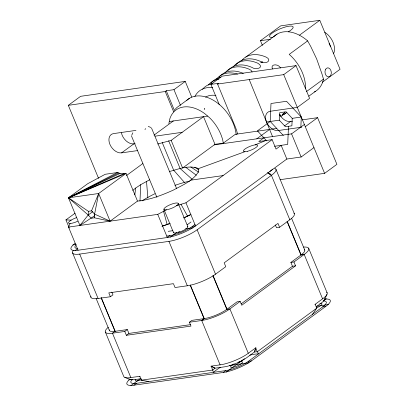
<?xml version="1.0" encoding="UTF-8"?>
<svg xmlns="http://www.w3.org/2000/svg" width="406" height="406" viewBox="0 0 406 406"><rect width="100%" height="100%" fill="white"/><g stroke="black" fill="none" stroke-linecap="round" stroke-linejoin="round"><path stroke-width="0.61" d="M139.979 201.143L140.679 184.694L149.753 179.716M117.461 172.53L68.467 197.808L79.921 225.467L88.198 215.007L88.356 211.308L68.467 197.808L87.681 183.73L105.215 174.275L117.461 172.53L120.09 173.403L126.053 173.428L137.507 201.087C149.971 199.848 161.842 195.24 173.195 190.165C182.274 185.243 193.119 180.914 198.534 171.601L198.58 169.556L197.265 168.069C188.161 165.191 178.488 169.018 169.688 171.479M94.431 217.794L94.593 214.094L98.648 193.51L126.053 173.428L68.467 197.808L88.198 215.007L91.233 218.25L94.431 217.794L110.102 221.163L137.507 201.087M283.317 135.472L270.208 121.475L270.995 103.5L286.534 101.287L301.293 117.045L300.836 127.585M279.287 120.181L279.617 112.711L286.078 111.787L292.213 118.339L291.889 125.814L285.423 126.733L279.287 120.181L266.519 122.003L249.213 79.551M288.483 126.433L287.702 144.404L274.557 146.282M134.787 194.9L135.705 188.029L140.679 184.694M168.83 123.551L169.947 118.461A34.332 23.213 53.8 0 1 204.609 113.523L209.582 117.745A34.332 23.213 53.8 0 1 222.787 140.273L223.264 143.14L214.982 144.323L182.614 168.033L171.159 140.38L203.523 116.664L214.982 144.323M273.598 36.936A34.49 23.32 53.8 0 1 306.474 39.895L307.647 40.884L310.763 46.528L316.665 58.941L321.928 73.796L323.475 79.104L323.212 80.297A34.49 23.32 53.8 0 1 314.457 91.898M88.356 211.308L91.553 210.856L98.648 193.51L68.467 197.808L118.775 172.966M313.955 147.611L301.145 157L286.834 159.035L195.535 225.934A21.554 5.395 -22.5 0 1 167.338 237.51L78.094 250.228L68.512 227.091L70.081 223.488M131.666 135.371L132.838 132.782M144.998 129.6L145.465 128.565M324.587 299.648L326.937 294.477M280.439 116.152L280.795 114.934L279.49 115.202M312.407 314.401L316.766 308.159L315.168 304.307L324.135 297.669A21.554 5.395 -22.5 0 0 326.739 292.284M284.784 112.152L282.601 114.827A34.49 23.32 53.8 0 1 281.074 116.466M174.859 109.554L176.93 107.483L189.429 98.328M283.723 113.441L282.256 114.675L283.662 113.513M132.762 190.419L135.705 188.029M108.346 327.211A21.554 5.395 -22.5 0 0 112.462 333.199L124.774 331.443L126.367 335.3L190.993 326.089L189.394 322.237L201.706 320.481L204.269 318.603A17.245 4.319 -22.5 0 0 226.822 309.342L237.074 301.831L240.149 301.394L241.748 305.251L295.548 265.828L293.949 261.971L290.874 262.413L292.472 266.265L295.548 265.828M210.881 366.197L222.219 364.522A21.554 5.395 -22.5 0 0 246.493 354.555L255.963 347.683L254.501 351.977L246.818 357.605A17.245 4.319 -22.5 0 1 224.259 366.872L215.028 368.186L212.815 370.003L141.369 380.183L139.771 376.326L128.961 377.813A21.554 5.395 -22.5 0 1 123.728 376.408L105.337 331.996M98.556 178.341L68.315 105.327L80.611 96.313L185.243 81.408L191.739 97.095M68.315 105.327L165.247 91.512L166.272 90.761L173.966 89.665L185.243 81.408M262.388 45.36L260.459 40.696L280.698 25.867L319.781 20.3L340.066 69.269L322.354 82.245M245.792 57.033L277.039 34.134M219.316 104.738L210.897 84.402L222.168 76.145L296.025 65.62L309.6 98.394L297.304 107.407L270.223 111.264A10.779 7.288 53.8 0 0 266.519 122.003L272.472 136.37M135.969 130.397L113.589 133.584A10.779 7.288 53.8 0 0 109.889 144.323A10.779 7.288 53.8 0 0 121.572 152.864L133.868 143.856L135.112 143.678M237.52 133.95A36.642 24.776 53.8 0 0 235.135 126.474L217.565 84.057L218.59 83.306L210.897 84.402M154.021 135.122L173.347 120.968M299.542 35.129L319.781 20.3M307.647 40.884L289.209 54.389A34.49 23.32 53.8 0 1 305.5 88.838M69.289 227.994L65.934 219.9L75.1 213.186M126.51 175.519L142.795 163.582M88.198 215.007L92.771 211.658M217.565 84.057L283.723 74.633L296.025 65.62M94.791 215.642L79.921 225.467M74.917 250.741L77.8 248.629M223.264 143.14L235.307 134.32L276.709 128.418M306.535 91.517L323.475 79.104M270.208 121.475L257.399 130.864L266.788 140.892M284.185 114.248L286.707 112.406M308.88 96.156L315.432 91.355M256.79 138.816L269.599 129.433M263.9 137.807L258.774 141.557L272.127 139.654L276.034 149.093L281.16 145.338L286.834 159.035M284.601 125.86L290.503 121.536L292.35 121.272M176.62 205.639L185.953 202.797L272.127 139.654M214.211 144.886L291.564 133.863L304.373 124.475M305.287 126.687L317.583 117.674L336.909 164.334L324.612 173.342L280.023 179.696M195.002 224.508L192.454 226.37A17.245 4.319 -22.5 0 1 169.901 235.632L167.338 237.51L157.756 214.373L68.512 227.091M170.312 237.15L176.656 232.496M187.171 224.797L191.013 221.98M274.832 168.317A21.559 5.4 -22.5 0 1 271.512 175.29L197.047 229.852A21.559 5.4 -22.5 0 1 169.033 241.352L79.591 254.1A21.559 5.4 -22.5 0 1 73.384 250.314M90.893 296.563A21.554 5.395 -22.5 0 0 98.09 298.491L110.396 296.74L112.959 294.863L111.817 292.107M124.774 331.443L127.332 329.565L128.93 333.422L190.419 324.663M126.367 335.3L128.93 333.422M110.396 296.74L108.798 292.883L173.423 283.677L175.022 287.529L187.328 285.778A21.554 5.395 -22.5 0 0 215.525 274.197L225.777 266.691L224.178 262.834L277.978 223.412L279.577 227.269L289.823 219.763A21.554 5.395 -22.5 0 0 293.969 213.17M189.394 322.237L191.957 320.359L204.056 318.639L190.16 285.093M220.098 364.892L201.706 320.481L204.269 318.603L190.373 285.058M290.874 262.413L301.12 254.902A17.245 4.319 -22.5 0 0 304.434 249.634M240.149 301.394L229.903 308.9A21.554 5.395 -22.5 0 1 201.706 320.481M293.949 261.971L304.201 254.466A21.554 5.395 -22.5 0 0 303.521 247.066M241.205 303.83L292.472 266.265M130.818 385.7L140.669 378.483M129.879 379.199A21.554 5.395 -22.5 0 0 133.995 385.187L136.558 383.31L225.802 370.592A17.245 4.319 -22.5 0 0 248.36 361.33L322.658 306.89L325.734 306.454A21.554 5.395 -22.5 0 0 325.054 299.055M314.889 304.51L315.168 304.307M133.995 385.187L223.239 372.469L225.802 370.592M226.213 372.104L244.513 358.701M323.455 300.856L326.338 298.745M316.31 306.687L321.116 303.17A17.245 4.319 -22.5 0 0 324.754 298.374M316.766 308.159L257.282 351.743L254.501 351.977L255.689 347.886L257.282 351.743L258.607 353.819A29.46 7.374 -22.5 0 0 249.741 355.169M223.239 372.469A21.554 5.395 -22.5 0 0 251.436 360.893L325.734 306.454M157.756 214.373L166.47 209.806M190.805 214.586A56.475 14.139 -22.5 0 1 183.664 217.931L190.911 214.464M120.09 173.403L68.467 197.808L123.931 173.621M262.388 62.062L260.759 62.773L262.504 62.093C266.549 64.173 272.198 60.078 266.234 57.17A34.49 23.32 53.8 0 0 241.616 60.682M255.115 144.856L265.707 140.572M162.425 226.056L170.023 223.427M197.925 168.81L244.899 151.702M157.66 144.008L171.159 140.38M322.592 298.872L304.201 254.466L300.968 255.024L287.072 221.478M260.459 40.696L270.386 39.286M169.266 121.546L207.623 116.08M155.067 136.172L182.167 132.315M292.213 118.339L301.293 117.045M302.201 119.866L317.583 117.674M121.572 152.864L137.741 150.56M301.597 127.21L278.206 130.544A10.779 7.288 53.8 0 1 266.519 122.003M190.48 180.223L223.097 175.58M192.454 226.37L195.535 225.934L185.953 202.797M72.836 244.93L76.298 244.437M168.231 231.334L172.844 230.679M185.471 228.877L193.094 227.791M166.78 236.079L169.901 235.632M279.577 227.269L276.501 227.705L275.359 224.954M304.201 254.466L301.12 254.902L287.225 221.356M109.27 329.773A17.245 4.319 -22.5 0 0 115.025 331.321L127.332 329.565M316.589 306.246L328.418 304.561M139.771 376.326L140.106 376.281M248.36 361.33L251.436 360.893M128.738 379.889L132.199 379.397M229.349 365.552L248.995 362.751M141.171 378.707L135.015 379.585A17.245 4.319 -22.5 0 1 129.641 379.102M65.934 219.9L71.151 220.138M141.369 380.183L148.87 381.554M262.504 62.093L260.469 61.397A34.49 23.32 53.8 0 0 235.85 64.904M148.246 126.454L150.925 127.459M124.881 377.448L130.235 379.458M211.399 366.445L215.028 368.186L211.216 366.146L213.49 372.348A29.46 7.374 -22.5 0 1 220.417 367.308M194.641 167.201L198.894 169.835M190.8 166.983L198.701 172.23M271.512 175.29L267.706 172.606L271.426 175.351L289.823 219.763M185.892 167.419L196.316 175.235M192.165 179.29L180.112 168.505L168.657 140.846M91.553 210.856L94.593 214.094L110.102 221.163L98.648 193.51M184.507 182.487L173.677 170.185L162.222 142.531M180.969 204.238L187.547 216.149M283.723 74.633L324.612 173.342M291.564 133.863L301.145 157M275.978 169.358L294.375 213.764M308.748 248.467L327.145 292.878M291.584 218.296L304.764 250.106M173.966 89.665L180.467 105.352M166.272 90.761L174.458 110.518M165.247 91.512L173.672 111.848M197.133 229.791L215.525 274.197M248.294 353.311L229.903 308.9L226.822 309.342L212.927 275.796M213.109 275.669L227.005 309.215M151.499 127.981L176.61 188.597M178.259 203.482A7.76 1.944 -22.5 0 1 168.059 209.486A7.76 1.944 -22.5 0 1 166.922 206.314A7.76 1.944 -22.5 0 1 178.259 203.482L187.841 226.614M163.902 209.374L173.484 232.511M131.559 136.167L156.914 197.367M168.937 241.367L187.328 285.778M101.317 297.75L115.213 331.301M101.13 297.776L115.025 331.321L112.462 333.199L130.859 377.605M79.693 254.085L98.09 298.491M96.146 298.547L109.321 330.362M72.567 252.887L90.959 297.293M272.451 68.903C270.046 63.671 278.044 63.935 279.922 67.178A34.49 23.32 53.8 0 1 280.658 67.98M252.121 71.979L251.121 70.38L249.578 69.375A34.49 23.32 53.8 0 0 224.965 72.882M163.42 210.785L167.165 224.518M146.515 181.34L147.875 198.174M78.094 250.228A21.554 5.395 -22.5 0 1 75.11 243.341M187.572 226.315A7.76 1.944 -22.5 0 1 181.32 231.395A7.76 1.944 -22.5 0 1 173.494 232.095M170.012 223.488A56.475 14.139 -22.5 0 1 161.938 226.289M77.729 221.245A7.76 1.944 -22.5 0 1 68.507 222.97A7.76 1.944 -22.5 0 1 76.44 217.652M270.584 173.905A17.245 4.319 -22.5 0 1 269.944 174.514M77.82 248.548A17.245 4.319 -22.5 0 1 75.612 245.336M179.645 231.674A6.466 1.619 -22.5 0 1 178.148 232.115M141.988 200.879A45.264 11.332 -22.5 0 1 154.95 193.682M174.915 185.364A45.264 11.332 -22.5 0 1 189.714 181.086M272.624 169.14A21.554 5.395 -22.5 0 1 269.833 171.494M141.714 379.64A6.466 1.619 -22.5 0 1 135.716 379.478M238.094 362.248A6.466 1.619 -22.5 0 1 241.687 363.461A6.466 1.619 -22.5 0 1 232.095 367.405A6.466 1.619 -22.5 0 1 234.008 363.928M319.832 303.515A6.466 1.619 -22.5 0 1 321.719 304.647A6.466 1.619 -22.5 0 1 316.533 307.855M136.558 383.31A17.245 4.319 -22.5 0 1 132.265 379.437M323.43 300.937A17.245 4.319 -22.5 0 1 322.658 306.89M272.751 37.403A12.718 3.182 -22.5 0 1 273.598 32.14A12.718 3.182 -22.5 0 1 290.569 26.065A12.718 3.182 -22.5 0 1 288.356 31.82M329.078 43.31A15.738 10.637 53.8 0 1 329.768 44.807M329.966 45.31A15.738 10.637 53.8 0 1 330.484 46.827M324.815 32.282A15.738 10.637 53.8 0 1 333.625 53.556M186.775 100.338A34.49 23.32 53.8 0 1 216.185 102.063A34.49 23.32 53.8 0 1 236.19 134.741M194.895 96.415A34.49 23.32 53.8 0 1 212.627 87.574M205.578 97.146A25.867 17.488 53.8 0 1 215.956 95.511M210.871 83.205A34.49 23.32 53.8 0 1 220.889 77.409M208.308 85.082A34.49 23.32 53.8 0 1 218.905 79.195M202.543 89.305A34.49 23.32 53.8 0 1 212.561 83.514M233.288 66.782A34.49 23.32 53.8 0 1 257.906 63.275C265.062 67.665 255.765 70.284 252.141 67.497A34.49 23.32 53.8 0 0 227.888 70.573M286.839 112.244A34.49 23.32 53.8 0 1 282.195 115.268M216.637 78.982A34.49 23.32 53.8 0 1 237.485 74.059M219.199 77.104A34.49 23.32 53.8 0 1 243.29 73.369M290.503 121.536A10.779 7.288 53.8 0 1 279.541 114.487M133.868 143.856A10.779 7.288 53.8 0 1 121.414 132.777M204.72 108.757L204.264 109.133L204.72 108.757M247.482 151.296A7.76 1.944 -22.5 0 0 257.678 145.287A7.76 1.944 -22.5 0 0 246.346 148.124A7.76 1.944 -22.5 0 0 247.482 151.296M325.348 69.827A4.527 3.136 81.9 0 0 328.256 76.841A4.527 3.136 81.9 0 0 330.839 70.375A4.527 3.136 81.9 0 0 325.348 69.827"/></g></svg>
